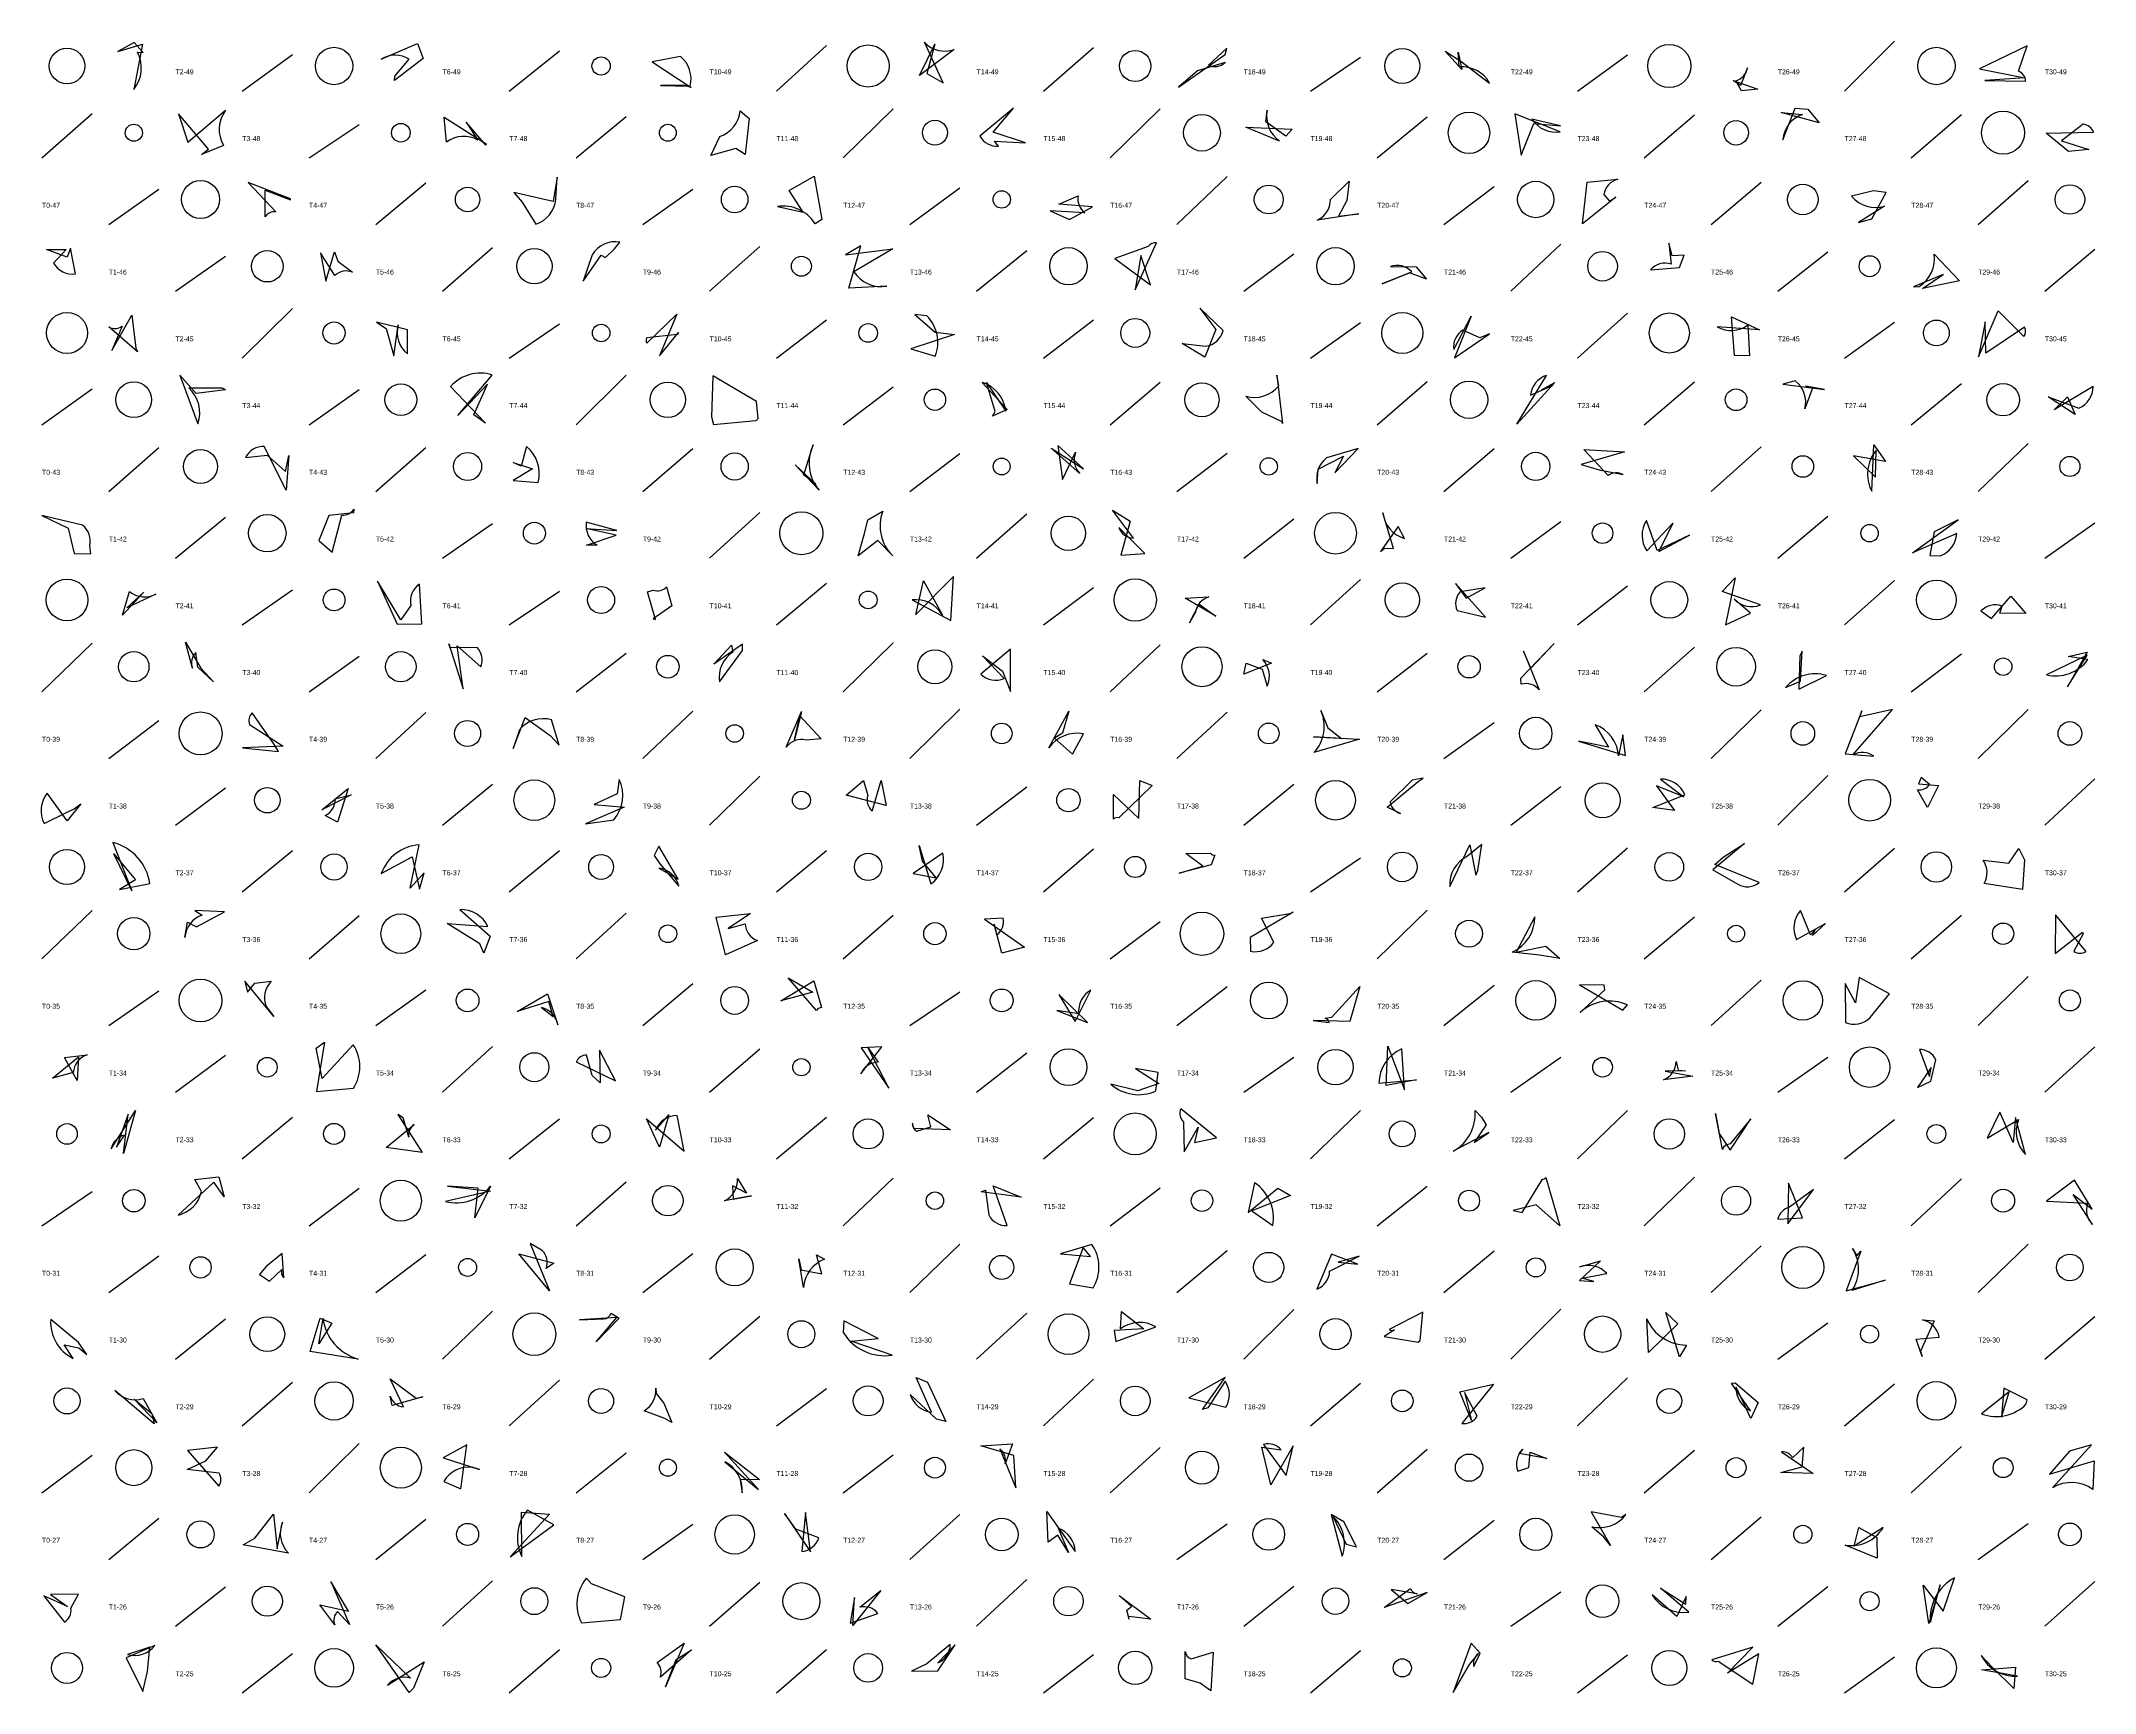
# Model space of a CAD drawing. Header units: millimetres. Extents: x -1 to 9990, y 0 to 15990.
# Drawn here: x -1 to 1230, y 1000 to 1990 of the extents above; entities that cross this region are included whole.
import ezdxf

# ---------------------------------------------------------------- set-up
doc = ezdxf.new("R2010")
doc.units = ezdxf.units.MM
doc.layers.add('TEXT', color=3, linetype='Continuous')
doc.layers.add('WALL', color=1, linetype='Continuous')

msp = doc.modelspace()

# ---------------------------------------------------------------- linework, layer by layer
for points in [[(45.4, 1983.7), (60.2, 1988.1), (55, 1961, 0.3), (57.2, 1983.2), (60.7, 1983), (55.3, 1989.1)], [(211.2, 1966.3), (211.4, 1968.9), (220, 1979, 0.3), (203.3, 1979.1), (224.9, 1988.4), (228.3, 1979.5)], [(530.2, 1970.5), (539.9, 1965), (528.8, 1989.2, 0.3), (546.6, 1984.9), (525.7, 1969.4), (534.9, 1988.1)], [(708.8, 1981.9), (709.8, 1985.6), (698.9, 1975.4, 0.3), (708.8, 1977.1), (692.4, 1972.1), (680.9, 1962.4)], [(840.7, 1983.9), (850, 1977.9), (867.3, 1964.7, 0.3), (849, 1974.4), (848.5, 1983.3), (850.7, 1972.9)], [(1188.1, 1967.9), (1164.1, 1966.3), (1188.5, 1966, 0.3), (1184.2, 1971.8), (1189.4, 1987), (1160.8, 1973.3)], [(384.4, 1963.6), (370.6, 1963.3), (388.3, 1963, 0.3), (382.5, 1980.6), (365.6, 1977.5), (388.9, 1962.1)], [(1028, 1961.2), (1018.3, 1960.1), (1014.9, 1966.2, 0.3), (1021.8, 1973.8), (1017.7, 1963.4), (1013.2, 1966.3)], [(81.8, 1946.3), (87.4, 1929.3), (110, 1948.6, 0.3), (108.8, 1927.3), (95.5, 1922), (99.7, 1925.1)], [(265.9, 1927.6), (254.1, 1941.4), (261.2, 1930.6, 0.3), (242.4, 1929.4), (241, 1944.4), (266.1, 1928.3)], [(415.8, 1925.5), (400.7, 1921.3), (406.1, 1932.8, 0.3), (418.3, 1948.2), (423.7, 1943.5), (421.4, 1922)], [(569.8, 1935.3), (582, 1949.7), (562, 1933, 0.3), (573, 1927), (570.7, 1929.9), (589.3, 1929)], [(745.3, 1933), (733.2, 1941.6), (734.1, 1948.6, 0.3), (741.5, 1930), (721.3, 1938.3), (749, 1937.2)], [(893.9, 1940.6), (909.9, 1939.2), (892.7, 1943.2, 0.3), (909.7, 1935.6), (882.4, 1946.4), (886.3, 1921.5)], [(1064.8, 1940.9), (1042, 1947.1), (1054.7, 1945.9, 0.3), (1043, 1930.7), (1050.4, 1949.8), (1057.9, 1949.2)], [(1214.1, 1923.7), (1200.7, 1934.8), (1229.1, 1935.3, 0.3), (1223, 1940.1), (1209.9, 1930.1), (1226.3, 1924.9)], [(282.7, 1899.2), (287.7, 1893.4), (295.8, 1880.2, 0.3), (307.8, 1895.2), (308.6, 1908.3), (306.2, 1893.7)], [(462.7, 1908.9), (467.2, 1883), (463.2, 1880.5, 0.3), (440.6, 1890.7), (456.1, 1887.3), (447.7, 1900.4)], [(148.9, 1895.3), (123.5, 1905.2), (140.1, 1887.5, 0.3), (133.7, 1884.7), (133.8, 1900.5), (148.9, 1894.8)], [(629.4, 1890.6), (609.2, 1892.2), (620.9, 1897.1, 0.3), (624.8, 1887), (604, 1888.1), (615.6, 1883)], [(776.7, 1885.1), (789, 1886.4), (764, 1882.6, 0.3), (772, 1894.9), (783.2, 1905.9), (781.7, 1894.4)], [(923, 1880.4), (925.7, 1905.4), (944.1, 1907.1, 0.3), (935.8, 1898), (939.2, 1894), (942.9, 1896.4)], [(1104.9, 1899.1), (1097.4, 1900.1), (1084.2, 1896.9, 0.3), (1104, 1891), (1088.3, 1881.3), (1096.4, 1883.5)], [(2.7, 1865), (14.4, 1865.1), (6.9, 1856.8, 0.3), (20, 1850.4), (17, 1865.8), (15.1, 1860.4)], [(175.3, 1863.7), (177.2, 1858.1), (186.1, 1851.4, 0.3), (175.4, 1849.4), (166.8, 1863), (170.1, 1846)], [(337.7, 1860.2), (343, 1865.4), (346.2, 1869.5, 0.3), (329.6, 1861.9), (324.3, 1846), (335.1, 1861.6)], [(481.5, 1861.9), (509.7, 1865.5), (486.4, 1851.7, 0.3), (506.2, 1843.1), (483.4, 1841.8), (490.7, 1867.3)], [(658.3, 1861.4), (655, 1840.9), (667.8, 1869, 0.3), (662.7, 1866.8), (642.8, 1859.7), (664.2, 1843.8)], [(976.8, 1861.2), (974.7, 1868.9), (976.1, 1856.3, 0.3), (963.7, 1852.9), (981.1, 1854.2), (983.8, 1861.7)], [(1139.1, 1850), (1121.3, 1842.6), (1124.7, 1842.9, 0.3), (1133.7, 1862.3), (1148.8, 1846.2), (1126.6, 1841.7)], [(819.4, 1851.1), (803, 1844.5), (820.7, 1851.7, 0.3), (807.9, 1854.8), (823.3, 1854.6), (829.6, 1847.3)], [(56.2, 1805.8), (57.3, 1803.6), (40.1, 1818.6, 0.3), (48, 1819), (41.8, 1804.4), (53.9, 1825.7)], [(206.3, 1817.6), (210.8, 1801.4), (213.4, 1819.8, 0.3), (218.9, 1802.5), (219, 1816.8), (200.4, 1821.5)], [(381.3, 1815.3), (380.6, 1814.1), (362.4, 1812, 0.3), (362.4, 1808.9), (380.3, 1826.3), (370, 1801.3)], [(546.8, 1814), (520.5, 1805.4), (535.2, 1801.2, 0.3), (530.2, 1825.2), (523, 1826), (535.1, 1815.5)], [(696.8, 1800.5), (683.2, 1808.6), (697.3, 1807, 0.3), (707.7, 1816.5), (693.8, 1829.8), (703.3, 1817)], [(867.3, 1814.5), (861.4, 1812), (851.3, 1816.7, 0.3), (845.8, 1805), (856.3, 1825), (846.2, 1800.1)], [(1012.3, 1824.6), (1029.1, 1816.9), (1003.6, 1818.7, 0.3), (1022.1, 1819.8), (1023, 1801.4), (1014, 1801.5)], [(1160.2, 1800.8), (1172.1, 1828.2), (1187.4, 1812.8, 0.3), (1187.9, 1818.5), (1164.6, 1803), (1164.3, 1821.7)], [(92.3, 1778.8), (82.6, 1789.7), (93.4, 1760.6, 0.3), (87.9, 1782.1), (108, 1782.2), (110, 1780.9)], [(267, 1784.4), (249.2, 1765.5), (269.8, 1789.8, 0.3), (244.8, 1782.9), (265.7, 1760.9), (258.8, 1765.9)], [(401.1, 1764.7), (402.3, 1760.2), (427.6, 1762.6, 0.3), (429, 1763.7), (428, 1773.9), (401.9, 1789.3)], [(571, 1768), (565.9, 1785.4), (577.4, 1768.2, 0.3), (563.3, 1785.4), (578.2, 1769.1), (569.4, 1765.1)], [(743.1, 1761.7), (730.8, 1767.5), (721.3, 1777.1, 0.3), (741, 1783.3), (739.9, 1789.7), (743.3, 1760.7)], [(906.4, 1785.3), (883.6, 1760.4), (901.5, 1789.6, 0.3), (891.9, 1777.7), (905, 1783.5), (898.5, 1781)], [(1056.5, 1783.2), (1060.9, 1782.5), (1056.2, 1769.6, 0.3), (1050.5, 1786.3), (1043.1, 1784.4), (1068, 1781.2)], [(1218.1, 1766.2), (1202, 1776.7), (1220.4, 1770, 0.3), (1229, 1782.9), (1205.5, 1768.9), (1213.6, 1776.8)], [(456.3, 1730), (457.3, 1732.5), (462.1, 1748, 0.3), (465.6, 1720.8), (451.3, 1736), (463.7, 1724.3)], [(608.7, 1747.5), (611.4, 1727.1), (619.3, 1743.5, 0.3), (621.8, 1730.8), (604.7, 1746), (624, 1733.6)], [(1085.3, 1741.3), (1098.5, 1728.5), (1098.9, 1744.8, 0.3), (1096.3, 1720.1), (1097.5, 1747.9), (1104.6, 1737.9)], [(147.8, 1741.6), (146.3, 1720.8), (133.2, 1746.9, 0.3), (122, 1740.4), (134.9, 1741.8), (145.9, 1731.9)], [(293.9, 1733.5), (282.3, 1726.6), (297.2, 1725.4, 0.3), (290.2, 1747), (287.1, 1735.1), (282.3, 1737.4)], [(774.5, 1731.2), (788.6, 1745.8), (769.7, 1740.1, 0.3), (764.1, 1724.8), (764.6, 1733.4), (779.8, 1741.1)], [(922.2, 1736.2), (933, 1732.9), (947.3, 1730.1, 0.3), (938.4, 1729.6), (923.7, 1745.2), (948.2, 1743.8)], [(19.2, 1682.9), (29.2, 1682.7), (28.6, 1687.5, 0.3), (24.3, 1699.8), (0, 1705.7), (15.6, 1698)], [(165.9, 1690.6), (173.9, 1683.7), (179.6, 1705.9, 0.3), (186.9, 1709.4), (186.6, 1707.3), (171.9, 1705.7)], [(325.9, 1697.9), (344.4, 1696.7), (326.1, 1701.6, 0.3), (332.6, 1687.8), (326.3, 1687.9), (344, 1693.9)], [(492.9, 1694.9), (494.7, 1703), (503.7, 1708.2, 0.3), (509.7, 1681.5), (500.8, 1690.6), (489, 1681.4)], [(646.3, 1681.9), (660.7, 1682.9), (645.1, 1698.4, 0.3), (653.9, 1692.1), (641.3, 1708.9), (651.9, 1702.2)], [(804.3, 1686), (809.8, 1685.8), (803.4, 1707.2, 0.3), (816.4, 1691.8), (812.5, 1699), (802, 1684.1)], [(987.1, 1693.9), (967.7, 1684.7), (961.3, 1702.7, 0.3), (961.5, 1684.4), (977.1, 1701.1), (968.8, 1684)], [(1133.6, 1695.8), (1131, 1681.6), (1137.5, 1681.5, 0.3), (1147.2, 1694.8), (1120.8, 1683.2), (1148, 1703)], [(212.8, 1640.5), (227.6, 1640.7), (226.1, 1664.5, 0.3), (221, 1651.6), (215, 1643.1), (201.1, 1666.3)], [(367.5, 1643.2), (362.7, 1659.8), (366.2, 1660.9, 0.3), (374.2, 1662.8), (377.3, 1651.5), (366.1, 1643.7)], [(523.6, 1646.3), (528.2, 1666.4), (539.5, 1645.9, 0.3), (521.3, 1655), (544.5, 1642.6), (546.2, 1669.1)], [(853.3, 1656.1), (864.6, 1662.3), (849.6, 1659.8, 0.3), (847.9, 1648.7), (864.9, 1644.6), (846.8, 1664.8)], [(1008.7, 1640), (1023.6, 1647.1), (1013.8, 1655.4, 0.3), (1029.6, 1652), (1006.6, 1660), (1014.5, 1668.2)], [(50.4, 1648.3), (48.3, 1645.9), (52.4, 1660, 0.3), (68.3, 1658.5), (50.9, 1650.3), (61.1, 1659.6)], [(703.2, 1645.3), (684.9, 1656.1), (699.2, 1656.8, 0.3), (691.1, 1647.7), (687.6, 1641.3), (693.4, 1652.5)], [(1188.7, 1646.9), (1173.1, 1647.1), (1174.4, 1651.3, 0.3), (1161.7, 1648.4), (1168.1, 1643.8), (1179.6, 1657.2)], [(102.7, 1606), (93.4, 1614.8), (92.2, 1623.5, 0.3), (90.1, 1614.1), (85.9, 1629.8), (95.2, 1614.1)], [(252.4, 1601.7), (248.8, 1627.5), (262.9, 1614.9, 0.3), (260.7, 1626.5), (244.6, 1626.3), (243.7, 1628.7)], [(402.6, 1616.6), (413.2, 1628), (414, 1623.8, 0.3), (405.9, 1605.9), (419.7, 1624.7), (419.8, 1628.6)], [(580.2, 1600.1), (580.2, 1625.5), (562.5, 1610.5, 0.3), (576.5, 1607.9), (563.5, 1621.5), (575.5, 1612.4)], [(892.1, 1614.2), (887.6, 1624.4), (897.1, 1601.1, 0.3), (886.3, 1604.5), (886.1, 1608.2), (906.1, 1628.9)], [(1053.2, 1621.6), (1052.6, 1601.6), (1069.1, 1609.7, 0.3), (1044.6, 1602.5), (1053.6, 1606.3), (1054.5, 1624.3)], [(721.4, 1617.1), (731.1, 1613.5), (734.1, 1603.4, 0.3), (731.5, 1619.3), (736.6, 1617.2), (720.1, 1610.5)], [(1213.5, 1603), (1225.4, 1622), (1201, 1610.1, 0.3), (1225.8, 1619.3), (1213.9, 1621.1), (1225.3, 1623.7)], [(454.1, 1585.6), (466.9, 1571.7), (457.8, 1571, 0.3), (445.9, 1566.8), (455, 1588.1), (450.9, 1571.2)], [(606.6, 1572.2), (617.4, 1562.6), (624.1, 1574.7, 0.3), (603.3, 1566.4), (615.2, 1588.3), (611.4, 1575.1)], [(761.9, 1573), (789.4, 1571.5), (762.1, 1563.5, 0.3), (766.2, 1588.8), (770.5, 1578.4), (778.5, 1571.9)], [(1090.4, 1588.5), (1080.3, 1562.7), (1097.5, 1561.3, 0.3), (1085, 1562.1), (1108.7, 1589.4), (1089.1, 1585)], [(141.8, 1564.2), (138.9, 1568.8), (126, 1587.3, 0.3), (124.4, 1580.3), (144.4, 1567.4), (120.1, 1566.3)], [(304.5, 1573.8), (309.8, 1568), (305.3, 1583.1, 0.3), (286, 1577.2), (282.4, 1566), (289.4, 1584.5)], [(948.8, 1561.7), (947.1, 1574.1), (944.6, 1561.5, 0.3), (930.6, 1580.2), (938.6, 1566.8), (920.5, 1570.4)], [(23.3, 1532.9), (15.1, 1522.7), (3.1, 1539.2, 0.3), (1.4, 1521), (14.6, 1527.6), (19.3, 1529.8)], [(183.5, 1542.1), (177.1, 1521.8), (169.6, 1525.8, 0.3), (175.7, 1535.8), (185.2, 1538.2), (167.6, 1529.2)], [(348.9, 1530.8), (325.7, 1520.9), (342.6, 1523.3, 0.3), (345.8, 1547.5), (344.6, 1538.8), (330.8, 1532.5)], [(481.8, 1538), (492.2, 1546.8), (494.8, 1537.9, 0.3), (497.4, 1528.4), (502.7, 1546.8), (505.8, 1531.9)], [(657.7, 1546.8), (665.1, 1543.9), (645.1, 1524.4, 0.3), (642, 1523.7), (641.9, 1538.4), (657.2, 1524.1)], [(827.5, 1548.3), (821, 1547.1), (807.7, 1534.1, 0.3), (814, 1527.1), (806, 1530.8), (824.5, 1546.2)], [(978.2, 1528.9), (965.2, 1530.7), (984.3, 1538.3, 0.3), (969.8, 1547.7), (983.7, 1537), (967.4, 1543.7)], [(1136.2, 1543.9), (1129.6, 1530.7), (1123.7, 1541.3, 0.3), (1130.9, 1544.4), (1125.8, 1548.7), (1124.3, 1544.8)], [(56, 1487.2), (46.5, 1481.5), (64.7, 1485, 0.3), (42.5, 1509.6), (53.9, 1480.7), (43.1, 1502.9)], [(228.9, 1491.4), (220.5, 1482.2), (225.9, 1508.3, 0.3), (203.3, 1491), (221.7, 1501), (226.2, 1481.7)], [(366.8, 1501.8), (370.1, 1496.8), (381.6, 1483.5, 0.3), (369.6, 1494.3), (381.1, 1487.6), (369.5, 1507.4)], [(527.6, 1498.5), (525.5, 1507.9), (532.6, 1484.8, 0.3), (539.7, 1503.3), (521.9, 1491.1), (535.7, 1488.4)], [(695.5, 1495.5), (685.3, 1503), (700.1, 1503.3, 0.3), (702.8, 1502.1), (700.6, 1496.3), (681.3, 1491.2)], [(860.3, 1492.9), (862.7, 1508.5), (854, 1501.4, 0.3), (843.4, 1483.2), (855.4, 1508.3), (859.1, 1490.1)], [(1020, 1509), (1001.1, 1493.2), (1016, 1484.6, 0.3), (1028.8, 1485.6), (1002.3, 1496.5), (1007.3, 1500.9)], [(1187.9, 1499.2), (1186.6, 1481.4), (1163.6, 1485.1, 0.3), (1163, 1499), (1178.5, 1497.2), (1184.4, 1506.1)], [(109.3, 1468.2), (91.6, 1468.8), (96, 1466.1, 0.3), (85.6, 1452.7), (87.1, 1462), (92.5, 1459.1)], [(262.3, 1449), (242.7, 1461.2), (267.2, 1459.3, 0.3), (250.4, 1469.4), (268.5, 1453.6), (264.8, 1443.3)], [(424.5, 1467.2), (411.2, 1458.1), (421.3, 1460.9, 0.3), (428.7, 1450.9), (409.6, 1442.4), (403.9, 1464.9)], [(749.7, 1468), (723.9, 1452.7), (724.1, 1444.5, 0.3), (738.1, 1449.9), (730.7, 1464.3), (747.7, 1467.2)], [(909.5, 1440.2), (897.3, 1442.2), (880.9, 1444, 0.3), (894.4, 1465.1), (883.2, 1444), (901.1, 1447.6)], [(1062.6, 1457.5), (1059.6, 1454.3), (1053.6, 1468.9, 0.3), (1051.2, 1451.5), (1068.5, 1461.2), (1060.8, 1454)], [(1222.6, 1456), (1223, 1454.9), (1217.3, 1444.5, 0.3), (1224.8, 1444.3), (1206.4, 1466.3), (1206.1, 1443.2)], [(575.1, 1443.3), (570.4, 1460.8), (572.1, 1454.4, 0.3), (575.9, 1464.3), (564.6, 1463.7), (588.6, 1447)], [(442.6, 1414.7), (462.5, 1426.7), (467.1, 1410.7, 0.3), (464.1, 1408.9), (447.1, 1428.6), (461.9, 1420)], [(1086.6, 1413.6), (1080.3, 1425.2), (1080.5, 1401.7, 0.3), (1095.3, 1404.8), (1106.9, 1418.9), (1088.8, 1428.8)], [(123.2, 1419.9), (127.6, 1425.4), (137.4, 1426.6, 0.3), (134.3, 1411.3), (139, 1405.3), (121.6, 1426.6)], [(284.7, 1408.3), (302.9, 1419), (309.1, 1400.4, 0.3), (299.2, 1410.8), (306.3, 1405.3), (303.7, 1414.4)], [(609.2, 1418.5), (619, 1402.3), (628.4, 1421.2, 0.3), (621.2, 1407), (608.1, 1409), (626.4, 1401.8)], [(783.6, 1402.3), (761.7, 1403), (771.2, 1401.7, 0.3), (768.8, 1404.3), (772.8, 1404.9), (789.5, 1423.4)], [(921.2, 1424.3), (947.1, 1409.1), (949.9, 1412.3, 0.3), (921.6, 1407.8), (936.4, 1421.4), (936, 1424.2)], [(21, 1367), (13.4, 1380.8), (27.1, 1382.4, 0.3), (18.7, 1371.8), (6.3, 1368.4), (21.8, 1381.3)], [(169.3, 1389.9), (164.4, 1360.4), (186.6, 1362.4, 0.3), (186.5, 1388.4), (167.8, 1368.2), (164.2, 1386.3)], [(334.5, 1365.6), (329.7, 1370), (326.2, 1382.2, 0.3), (320.1, 1378.2), (343.6, 1366.9), (334.1, 1385.1)], [(507.4, 1362.4), (494.7, 1386.7), (501, 1378, 0.3), (490.6, 1371.1), (503.1, 1387.1), (490.9, 1386.6)], [(806.3, 1387.5), (816.3, 1361.5), (814.7, 1385.9, 0.3), (801, 1365.4), (823.5, 1367.5), (805.4, 1364)], [(972.5, 1372.6), (989.1, 1369.6), (971.5, 1367.5, 0.3), (979.1, 1378.4), (980.3, 1373.3), (984.7, 1372.8)], [(1123.7, 1362.8), (1131.6, 1366.6), (1134.7, 1379.4, 0.3), (1124.8, 1385.6), (1130.8, 1369.4), (1131.9, 1374.8)], [(669.1, 1365.2), (656.6, 1360.8), (640.4, 1364.9, 0.3), (667.4, 1360.8), (668.7, 1371.9), (655.1, 1374.3)], [(51.6, 1346.9), (44.6, 1327), (49.4, 1334.2, 0.3), (41.4, 1326.1), (56.1, 1349), (48.9, 1323.2)], [(227.7, 1323.8), (206.3, 1326.8), (223, 1340.7, 0.3), (219.7, 1333), (216.4, 1344.7), (213.2, 1346.7)], [(362.2, 1344.1), (384.7, 1324.7), (380.6, 1346.1, 0.3), (367.6, 1337.3), (375.6, 1346.4), (369.9, 1327.1)], [(544.4, 1337.4), (522.3, 1338.2), (521.5, 1341.4, 0.3), (524.1, 1336.7), (532.6, 1339.3), (530.8, 1346.4)], [(690.5, 1329.9), (703.7, 1332.7), (682.3, 1350, 0.3), (684, 1342), (684.3, 1324.2), (692.7, 1339)], [(858.1, 1329.9), (866.9, 1335.9), (845.5, 1324.7, 0.3), (858.6, 1349), (862.4, 1345), (865.2, 1340.5)], [(1011.5, 1325.3), (1023.9, 1344.1), (1011.5, 1329, 0.3), (1006.8, 1325.7), (1002.7, 1347.2), (1004.8, 1335.2)], [(1173.1, 1348.1), (1165.5, 1332.5), (1184.2, 1343.7, 0.3), (1188.5, 1322.7), (1182.4, 1344.9), (1181, 1329.9)], [(109.2, 1297.4), (102.9, 1306.1), (81.5, 1286.4, 0.3), (95.5, 1300.6), (91.6, 1307.6), (106, 1309.3)], [(414.1, 1295.9), (425, 1298), (408.9, 1294.9, 0.3), (416.7, 1308.2), (422.1, 1299.5), (413.8, 1303.8)], [(748.1, 1298.1), (724.8, 1289), (737.4, 1280.1, 0.3), (726.5, 1305.7), (722.6, 1287.9), (740.4, 1302.5)], [(881.5, 1289.2), (886.9, 1287.9), (899, 1307.9, 0.3), (901, 1308.9), (909.5, 1280), (895.3, 1292.5)], [(1046, 1281.2), (1061.4, 1301.6), (1047.1, 1291.1, 0.3), (1040.1, 1284), (1054.7, 1284.8), (1046.4, 1305.4)], [(1217.8, 1307.3), (1200.9, 1294.7), (1225.6, 1293.5, 0.3), (1228.6, 1280.8), (1216.9, 1298.7), (1228.3, 1289.9)], [(243, 1303.6), (268.7, 1300.7), (241.7, 1294.5, 0.3), (268.7, 1303.7), (259.3, 1284.8), (261.4, 1302.5)], [(562.7, 1300.4), (565.3, 1301.3), (567.2, 1286.5, 0.3), (578.3, 1280.1), (569.9, 1303.8), (586.7, 1297.2)], [(285.7, 1263.2), (306.6, 1257.6), (302, 1254.3, 0.3), (299.7, 1265.2), (292.5, 1269.4), (304, 1240.9)], [(623.9, 1267), (615.7, 1245.1), (629.8, 1242.8, 0.3), (629, 1268.7), (610.3, 1263.1), (628.2, 1261.6)], [(130.3, 1250.8), (136.4, 1246.7), (143.8, 1253.8, 0.3), (144.9, 1248.7), (143.9, 1263.3), (134.2, 1255.3)], [(467.2, 1251.2), (464, 1262.5), (468.9, 1259.9, 0.3), (456.3, 1243), (453.4, 1260.1), (454.8, 1253.6)], [(788.3, 1257), (772.7, 1262.9), (763.9, 1242, 0.3), (771.5, 1252.7), (789.2, 1261.7), (776.5, 1258.2)], [(929.8, 1246.5), (922.8, 1248.5), (937.6, 1251.3, 0.3), (921.3, 1255.4), (933.7, 1258.9), (921.1, 1247.1)], [(1080.9, 1240.9), (1104.3, 1247.3), (1084.4, 1241.1, 0.3), (1084.7, 1266.4), (1087.4, 1261.9), (1089.7, 1264.7)], [(26.9, 1202.9), (21.9, 1210.1), (5.2, 1223.7, 0.3), (18.6, 1200.5), (13.2, 1208.7), (22.1, 1206.8)], [(173.6, 1221.5), (165.9, 1209.3), (168.4, 1224.4, 0.3), (189.4, 1200.1), (160.6, 1204.6), (166.7, 1224.6)], [(344.5, 1225), (322, 1223.5), (336.5, 1224.1, 0.3), (341, 1227.5), (345.8, 1224.6), (332.1, 1210.4)], [(499.7, 1213.1), (480.4, 1223), (480.1, 1216, 0.3), (509.4, 1202.4), (484.8, 1210.8), (501, 1212.5)], [(642.3, 1217.3), (643.4, 1210.6), (667.4, 1219.4, 0.3), (646.1, 1218.2), (646.7, 1228.6), (660.2, 1218.1)], [(825.7, 1211.3), (827.3, 1228.1), (807.1, 1217.8, 0.3), (810.4, 1217.5), (804.2, 1213.7), (824.5, 1210.3)], [(980.2, 1221.2), (962.5, 1204), (961.6, 1224.1, 0.3), (985.2, 1208.5), (981.2, 1201.4), (973, 1228)], [(1126.4, 1201.7), (1122.8, 1212), (1136.7, 1213.3, 0.3), (1126.7, 1223.5), (1133.6, 1223), (1125.4, 1204.8)], [(228.2, 1177.4), (209.9, 1172.3), (208.7, 1177.9, 0.3), (216.5, 1171.4), (208.6, 1188.3), (224.1, 1176.7)], [(377.4, 1162), (373.2, 1164.4), (360.7, 1169.1, 0.3), (367.7, 1182.6), (368, 1179.4), (372.6, 1173.6)], [(541.6, 1162.7), (535.9, 1164), (520.2, 1178.9, 0.3), (532.9, 1168.3), (523.7, 1189.1), (530.6, 1186.3)], [(708.9, 1189), (687.2, 1176.9), (709.3, 1171.3, 0.3), (708.9, 1186.8), (698.6, 1170.8), (695.4, 1169.8)], [(849.4, 1180.5), (869.7, 1185), (850.7, 1161.5, 0.3), (859.8, 1165.8), (852.3, 1180.1), (856.5, 1163.2)], [(1028.3, 1174), (1023.9, 1164.4), (1015, 1183.2, 0.3), (1023.7, 1169), (1012.2, 1185.7), (1014.4, 1185.9)], [(1174.1, 1165.2), (1178.6, 1180.4), (1162.1, 1167.3, 0.3), (1188.9, 1173.2), (1189.4, 1175.6), (1175.5, 1182.7)], [(65.9, 1167.5), (67.3, 1161.3), (43.6, 1181.3, 0.3), (60.6, 1176.4), (68.8, 1161.8), (55.2, 1176.1)], [(105.2, 1147.3), (87.1, 1145.2), (106, 1124, 0.3), (106.1, 1131.8), (86.9, 1133.8), (98.1, 1139.1)], [(240.4, 1140.8), (262.2, 1133.9), (257.8, 1135.2, 0.3), (240.8, 1126.8), (251, 1122.3), (254.5, 1148.7)], [(562.5, 1148), (581.4, 1149.3), (577.1, 1137.2, 0.3), (573.8, 1146.2), (583.4, 1123), (582.2, 1142.2)], [(736.3, 1124.8), (730.8, 1147.3), (742.5, 1145.6, 0.3), (731.9, 1148.9), (745.4, 1130.3), (749.7, 1148.1)], [(901.6, 1140.4), (885, 1143.5), (887.3, 1146.1, 0.3), (884.2, 1133), (890.8, 1135.1), (891.6, 1144.3)], [(1054.6, 1135.4), (1055.6, 1147.3), (1048.9, 1140.8, 0.3), (1042.2, 1144.4), (1061.1, 1131.6), (1041.8, 1132.2)], [(1202.7, 1131.2), (1229.6, 1139), (1228.8, 1121.9, 0.3), (1204.6, 1123), (1228, 1148.7), (1214.8, 1144.9)], [(429.9, 1128), (418.4, 1127.8), (419.5, 1120, 0.3), (409.1, 1138.5), (429.2, 1121.9), (408.9, 1144.3)], [(280.5, 1081.5), (306.6, 1100.7), (290.9, 1109.6, 0.3), (287.5, 1081.8), (287.3, 1108.4), (304, 1107.1)], [(460.4, 1084.5), (457.4, 1108.2), (455.2, 1084.7, 0.3), (465.4, 1093), (451.7, 1098.2), (444.9, 1107.5)], [(602.8, 1090.3), (602, 1108.8), (619, 1084.8, 0.3), (608.9, 1098.7), (615.1, 1084.2), (608.7, 1094.5)], [(939.8, 1088.4), (935.8, 1093.4), (928.5, 1099.6, 0.3), (949, 1107), (946.4, 1105.2), (928.1, 1108.6)], [(138.7, 1107.2), (141, 1086.3), (144.1, 1102.4, 0.3), (147.6, 1083.8), (120.5, 1088.8), (127.5, 1092.7)], [(779.9, 1102.6), (772.4, 1106.9), (779, 1081.9, 0.3), (773.3, 1106), (781.4, 1089.2), (787.6, 1087.6)], [(1099.4, 1093.2), (1099.5, 1080.7), (1080.4, 1088.5, 0.3), (1103.2, 1099.2), (1085.8, 1087.9), (1088.5, 1099.2)], [(15.2, 1051.8), (1.1, 1058.1), (13.4, 1042.4, 0.3), (17.3, 1050.7), (21.8, 1059.2), (5, 1058.9)], [(173.1, 1066.7), (184.3, 1041.1), (177.1, 1048.9, 0.3), (175.4, 1040.8), (166.5, 1052.7), (183.7, 1049.1)], [(349.2, 1057.6), (329.2, 1065.3), (326.2, 1068.8, 0.3), (323.2, 1042), (346.7, 1044.1), (347, 1046)], [(486.8, 1057.1), (484.3, 1041.8), (500.8, 1047.7, 0.3), (490.1, 1051.3), (502.6, 1061.3), (485.8, 1040.4)], [(645.3, 1058.4), (664.4, 1044.3), (651.1, 1045.8, 0.3), (651.4, 1044.2), (650, 1049.7), (652.7, 1051.7)], [(829.9, 1060.2), (804.1, 1051.1), (820, 1062.5, 0.3), (823.9, 1059.4), (808.4, 1061.9), (818.3, 1053.6)], [(985, 1057.8), (979.5, 1045.8), (964.7, 1058.8, 0.3), (986.7, 1048.4), (969.7, 1062.7), (984.9, 1053.1)], [(1127, 1064.6), (1139, 1049), (1145.9, 1069, 0.3), (1131.4, 1042.4), (1137.3, 1064.7), (1130.4, 1041.6)], [(63.3, 1012.9), (64.6, 1027.5), (51.2, 1023, 0.3), (67.6, 1028.4), (50.5, 1021), (60.4, 1000.8)], [(219.9, 1000.3), (200.1, 1028.9), (220.8, 1008.9, 0.3), (207.1, 1004.6), (228.9, 1018.7), (222.6, 1002.9)], [(379.9, 1020.1), (389.2, 1025.9), (370.5, 1009.5, 0.3), (368.6, 1018.2), (384.8, 1029.8), (373.6, 1003.7)], [(536.8, 1013.2), (547.1, 1028.9), (536.7, 1018.1, 0.3), (544.2, 1029.1), (530.2, 1017.4), (520.9, 1013.1)], [(693.9, 1005.9), (684.9, 1008.4), (685, 1024.9, 0.3), (688.6, 1020.4), (701.8, 1024.4), (700.3, 1001.3)], [(845.5, 1000.3), (855.3, 1017.1), (860.6, 1023.6, 0.3), (857.8, 1015.8), (861.6, 1023.8), (856.2, 1029.9)], [(1009.9, 1011.8), (1025.1, 1027.4), (1000.5, 1019.9, 0.3), (1004.3, 1019), (1025, 1005.3), (1028.7, 1023.4)], [(1181.4, 1002.7), (1168.5, 1015.4), (1161.9, 1022.5, 0.3), (1183.6, 1010), (1162.1, 1013.8), (1182.4, 1015.4)]]:
    msp.add_lwpolyline(points, format="xyb", close=True)
for centre, radius in [((15, 1975), 10.7), ((175, 1975), 11.2), ((495, 1975), 12.6), ((655, 1975), 9.35), ((815, 1975), 10.5), ((975, 1975), 12.9), ((1135, 1975), 11.2), ((335, 1975), 5.47), ((695, 1935), 11), ((855, 1935), 12.4), ((1175, 1935), 12.9), ((55, 1935), 5.13), ((215, 1935), 5.58), ((375, 1935), 5.06), ((535, 1935), 7.47), ((1015, 1935), 7.35), ((95, 1895), 11.4), ((255, 1895), 7.33), ((415, 1895), 7.97), ((575, 1895), 5.2), ((735, 1895), 8.65), ((895, 1895), 10.9), ((1055, 1895), 9.18), ((1215, 1895), 8.86), ((135, 1855), 9.45), ((295, 1855), 10.6), ((455, 1855), 5.99), ((615, 1855), 11.2), ((775, 1855), 11.2), ((935, 1855), 8.89), ((1095, 1855), 6.26), ((15, 1815), 12.3), ((175, 1815), 6.65), ((655, 1815), 8.66), ((815, 1815), 12.3), ((975, 1815), 12), ((1135, 1815), 7.74), ((335, 1815), 5.26), ((495, 1815), 5.58), ((55, 1775), 10.7), ((215, 1775), 9.49), ((375, 1775), 10.6), ((695, 1775), 10.2), ((855, 1775), 11.2), ((1175, 1775), 9.72), ((535, 1775), 6.39), ((1015, 1775), 6.51), ((95, 1735), 10.2), ((255, 1735), 8.41), ((415, 1735), 8.17), ((575, 1735), 5.04), ((735, 1735), 5.2), ((895, 1735), 8.48), ((1055, 1735), 6.46), ((1215, 1735), 6.03), ((135, 1695), 11.2), ((295, 1695), 6.58), ((455, 1695), 12.9), ((615, 1695), 10.3), ((775, 1695), 12.5), ((935, 1695), 6.18), ((1095, 1695), 5.23), ((15, 1655), 12.5), ((175, 1655), 6.53), ((335, 1655), 8.08), ((655, 1655), 12.7), ((815, 1655), 10.3), ((975, 1655), 11), ((1135, 1655), 11.9), ((495, 1655), 5.32), ((535, 1615), 10.2), ((695, 1615), 12), ((1015, 1615), 11.6), ((55, 1615), 9.11), ((215, 1615), 9.1), ((375, 1615), 6.79), ((855, 1615), 6.72), ((1175, 1615), 5.23), ((95, 1575), 12.9), ((255, 1575), 7.81), ((415, 1575), 5.24), ((575, 1575), 6.19), ((735, 1575), 6.22), ((895, 1575), 9.69), ((1055, 1575), 7.07), ((1215, 1575), 7.07), ((135, 1535), 7.66), ((295, 1535), 12.2), ((455, 1535), 5.41), ((615, 1535), 7.01), ((775, 1535), 11.9), ((935, 1535), 10.5), ((1095, 1535), 12.5), ((15, 1495), 10.5), ((175, 1495), 7.87), ((335, 1495), 7.46), ((495, 1495), 8.16), ((655, 1495), 6.35), ((815, 1495), 8.89), ((975, 1495), 8.58), ((1135, 1495), 9.14), ((55, 1455), 9.7), ((215, 1455), 11.9), ((695, 1455), 13), ((375, 1455), 5.3), ((535, 1455), 6.69), ((855, 1455), 8.03), ((1015, 1455), 5.06), ((1175, 1455), 6.39), ((95, 1415), 12.8), ((255, 1415), 6.81), ((415, 1415), 8.34), ((575, 1415), 6.84), ((735, 1415), 11), ((895, 1415), 11.9), ((1055, 1415), 11.8), ((1215, 1415), 6.31), ((135, 1375), 5.9), ((295, 1375), 8.69), ((455, 1375), 5.18), ((615, 1375), 11), ((775, 1375), 10.6), ((935, 1375), 5.9), ((1095, 1375), 12.1), ((495, 1335), 9.01), ((655, 1335), 12.6), ((815, 1335), 7.76), ((975, 1335), 9.13), ((15, 1335), 6.16), ((175, 1335), 6.29), ((335, 1335), 5.36), ((1135, 1335), 5.64), ((215, 1295), 12.3), ((55, 1295), 6.73), ((375, 1295), 9.12), ((535, 1295), 5.22), ((695, 1295), 6.48), ((855, 1295), 6.28), ((1015, 1295), 8.74), ((1175, 1295), 6.87), ((1055, 1255), 12.6), ((95, 1255), 6.38), ((255, 1255), 5.36), ((415, 1255), 11.1), ((575, 1255), 7.22), ((735, 1255), 9.04), ((895, 1255), 5.73), ((1215, 1255), 7.99), ((135, 1215), 10.4), ((295, 1215), 12.8), ((455, 1215), 8.09), ((615, 1215), 12.2), ((775, 1215), 9.3), ((935, 1215), 10.9), ((1095, 1215), 5.4), ((15, 1175), 7.82), ((175, 1175), 11.5), ((335, 1175), 7.48), ((495, 1175), 8.99), ((655, 1175), 8.87), ((815, 1175), 6.48), ((975, 1175), 7.45), ((1135, 1175), 11.6), ((55, 1135), 10.8), ((215, 1135), 12.3), ((695, 1135), 9.9), ((375, 1135), 5.11), ((535, 1135), 6.26), ((855, 1135), 8.18), ((1015, 1135), 6), ((1175, 1135), 5.97), ((95, 1095), 8.14), ((255, 1095), 6.62), ((415, 1095), 11.8), ((575, 1095), 9.77), ((735, 1095), 9.5), ((895, 1095), 9.65), ((1055, 1095), 5.45), ((1215, 1095), 6.82), ((135, 1055), 9.01), ((295, 1055), 8.07), ((455, 1055), 11.1), ((615, 1055), 8.85), ((775, 1055), 7.95), ((935, 1055), 9.79), ((1095, 1055), 5.71), ((15, 1015), 9.29), ((175, 1015), 11.6), ((495, 1015), 8.6), ((655, 1015), 10), ((975, 1015), 10.5), ((1135, 1015), 12), ((335, 1015), 5.73), ((815, 1015), 5.45)]:
    msp.add_circle(centre, radius)
at = {"layer": 'WALL'}
for p, q in [((120, 1960), (150, 1981.8)), ((280, 1960), (310, 1984)), ((440, 1960), (470, 1987.2)), ((600, 1960), (630, 1986)), ((920, 1960), (950, 1981.7)), ((1080, 1960), (1110, 1989.9)), ((760, 1960), (790, 1980.2)), ((0, 1920), (30, 1946.5)), ((320, 1920), (350, 1944.8)), ((480, 1920), (510, 1949.3)), ((640, 1920), (670, 1949.4)), ((800, 1920), (830, 1944.6)), ((960, 1920), (990, 1945.8)), ((1120, 1920), (1150, 1945.9)), ((160, 1920), (190, 1940)), ((680, 1880), (710, 1908.8)), ((40, 1880), (70, 1901.1)), ((200, 1880), (230, 1905)), ((360, 1880), (390, 1901.2)), ((520, 1880), (550, 1902)), ((840, 1880), (870, 1902.7)), ((1000, 1880), (1030, 1905.4)), ((1160, 1880), (1190, 1906.3)), ((80, 1840), (110, 1861.1)), ((240, 1840), (270, 1866.3)), ((400, 1840), (430, 1866.9)), ((560, 1840), (590, 1864.5)), ((720, 1840), (750, 1862.4)), ((880, 1840), (910, 1868.3)), ((1040, 1840), (1070, 1863.7)), ((1200, 1840), (1230, 1865.2)), ((120, 1800), (150, 1829.7)), ((440, 1800), (470, 1822.9)), ((600, 1800), (630, 1822.8)), ((760, 1800), (790, 1821.3)), ((920, 1800), (950, 1826.9)), ((1080, 1800), (1110, 1821.5)), ((280, 1800), (310, 1820.4)), ((320, 1760), (350, 1789.8)), ((640, 1760), (670, 1785.5)), ((800, 1760), (830, 1785.9)), ((960, 1760), (990, 1785.8)), ((1120, 1760), (1150, 1784.7)), ((0, 1760), (30, 1781.6)), ((160, 1760), (190, 1781.1)), ((480, 1760), (510, 1782.8)), ((1160, 1720), (1190, 1748.7)), ((40, 1720), (70, 1746.3)), ((200, 1720), (230, 1746.4)), ((360, 1720), (390, 1745.8)), ((520, 1720), (550, 1742.7)), ((680, 1720), (710, 1743)), ((840, 1720), (870, 1745.7)), ((1000, 1720), (1030, 1746.7)), ((80, 1680), (110, 1704.6)), ((240, 1680), (270, 1700.8)), ((400, 1680), (430, 1707.5)), ((560, 1680), (590, 1706.7)), ((720, 1680), (750, 1703.6)), ((880, 1680), (910, 1702.1)), ((1040, 1680), (1070, 1705.3)), ((1200, 1680), (1230, 1701.2)), ((440, 1640), (470, 1665)), ((600, 1640), (630, 1662.4)), ((760, 1640), (790, 1667.2)), ((920, 1640), (950, 1663.4)), ((1080, 1640), (1110, 1666.7)), ((120, 1640), (150, 1661.1)), ((280, 1640), (310, 1660.2)), ((0, 1600), (30, 1629.1)), ((480, 1600), (510, 1629.3)), ((640, 1600), (670, 1628.2)), ((960, 1600), (990, 1626.7)), ((160, 1600), (190, 1621.4)), ((320, 1600), (350, 1623.1)), ((800, 1600), (830, 1623.2)), ((1120, 1600), (1150, 1622.7)), ((200, 1560), (230, 1587.6)), ((360, 1560), (390, 1588.4)), ((520, 1560), (550, 1589.5)), ((680, 1560), (710, 1587.8)), ((1000, 1560), (1030, 1589.2)), ((1160, 1560), (1190, 1589.4)), ((40, 1560), (70, 1582.7)), ((840, 1560), (870, 1581.5)), ((80, 1520), (110, 1542.5)), ((240, 1520), (270, 1544.7)), ((400, 1520), (430, 1549.4)), ((560, 1520), (590, 1543)), ((720, 1520), (750, 1544.7)), ((880, 1520), (910, 1543.2)), ((1040, 1520), (1070, 1549.8)), ((1200, 1520), (1230, 1547.9)), ((120, 1480), (150, 1504.9)), ((280, 1480), (310, 1504.9)), ((440, 1480), (470, 1504.8)), ((600, 1480), (630, 1505.8)), ((920, 1480), (950, 1506.5)), ((1080, 1480), (1110, 1506.3)), ((760, 1480), (790, 1500.4)), ((0, 1440), (30, 1468.8)), ((160, 1440), (190, 1466)), ((320, 1440), (350, 1467.3)), ((480, 1440), (510, 1466.1)), ((800, 1440), (830, 1469)), ((960, 1440), (990, 1465.1)), ((1120, 1440), (1150, 1466.1)), ((640, 1440), (670, 1462.4)), ((1160, 1400), (1190, 1429.4)), ((40, 1400), (70, 1420.8)), ((200, 1400), (230, 1421.3)), ((360, 1400), (390, 1425.1)), ((520, 1400), (550, 1420.2)), ((680, 1400), (710, 1423.4)), ((840, 1400), (870, 1424.2)), ((1000, 1400), (1030, 1427.1)), ((80, 1360), (110, 1382.2)), ((240, 1360), (270, 1387.3)), ((400, 1360), (430, 1385.9)), ((560, 1360), (590, 1383.6)), ((720, 1360), (750, 1381.1)), ((880, 1360), (910, 1381.1)), ((1040, 1360), (1070, 1381.1)), ((1200, 1360), (1230, 1387.2)), ((120, 1320), (150, 1345.1)), ((280, 1320), (310, 1344)), ((440, 1320), (470, 1345.1)), ((600, 1320), (630, 1344.9)), ((760, 1320), (790, 1349.1)), ((920, 1320), (950, 1349.1)), ((1080, 1320), (1110, 1343.7)), ((320, 1280), (350, 1306.3)), ((480, 1280), (510, 1308.5)), ((960, 1280), (990, 1309)), ((1120, 1280), (1150, 1308.1)), ((0, 1280), (30, 1300.6)), ((160, 1280), (190, 1302.5)), ((640, 1280), (670, 1302.6)), ((800, 1280), (830, 1303.6)), ((520, 1240), (550, 1268.9)), ((1000, 1240), (1030, 1268)), ((1160, 1240), (1190, 1268.9)), ((40, 1240), (70, 1262)), ((200, 1240), (230, 1262.7)), ((360, 1240), (390, 1263.3)), ((680, 1240), (710, 1265.2)), ((840, 1240), (870, 1265)), ((80, 1200), (110, 1224.1)), ((240, 1200), (270, 1228.8)), ((400, 1200), (430, 1225.8)), ((560, 1200), (590, 1227.5)), ((720, 1200), (750, 1229.8)), ((880, 1200), (910, 1229.9)), ((1040, 1200), (1070, 1221.8)), ((1200, 1200), (1230, 1225.5)), ((120, 1160), (150, 1186.3)), ((280, 1160), (310, 1187.4)), ((440, 1160), (470, 1182.4)), ((600, 1160), (630, 1188)), ((760, 1160), (790, 1185.6)), ((920, 1160), (950, 1188.8)), ((1080, 1160), (1110, 1185.3)), ((160, 1120), (190, 1149.4)), ((640, 1120), (670, 1147)), ((800, 1120), (830, 1146.1)), ((960, 1120), (990, 1145.5)), ((1120, 1120), (1150, 1147.6)), ((0, 1120), (30, 1142.4)), ((320, 1120), (350, 1143.8)), ((480, 1120), (510, 1142.6)), ((40, 1080), (70, 1104.7)), ((200, 1080), (230, 1104.1)), ((360, 1080), (390, 1101.1)), ((520, 1080), (550, 1107)), ((680, 1080), (710, 1101.4)), ((840, 1080), (870, 1103.6)), ((1000, 1080), (1030, 1105.6)), ((1160, 1080), (1190, 1101.5)), ((80, 1040), (110, 1063.5)), ((240, 1040), (270, 1067.1)), ((400, 1040), (430, 1066.3)), ((560, 1040), (590, 1068)), ((720, 1040), (750, 1063.9)), ((880, 1040), (910, 1060.5)), ((1040, 1040), (1070, 1063.8)), ((1200, 1040), (1230, 1066.8)), ((120, 1000), (150, 1023.6)), ((280, 1000), (310, 1026)), ((440, 1000), (470, 1026.1)), ((600, 1000), (630, 1023)), ((760, 1000), (790, 1025.4)), ((920, 1000), (950, 1022.8)), ((1080, 1000), (1110, 1021.7))]:
    msp.add_line(p, q, dxfattribs=at)

# ---------------------------------------------------------------- texts
at = {"layer": 'TEXT'}
for s, p in [('T2-49', (80, 1970)), ('T6-49', (240, 1970)), ('T10-49', (400, 1970)), ('T14-49', (560, 1970)), ('T18-49', (720, 1970)), ('T22-49', (880, 1970)), ('T26-49', (1040, 1970)), ('T30-49', (1200, 1970)), ('T3-48', (120, 1930)), ('T7-48', (280, 1930)), ('T11-48', (440, 1930)), ('T15-48', (600, 1930)), ('T19-48', (760, 1930)), ('T23-48', (920, 1930)), ('T27-48', (1080, 1930)), ('T0-47', (0, 1890)), ('T4-47', (160, 1890)), ('T8-47', (320, 1890)), ('T12-47', (480, 1890)), ('T16-47', (640, 1890)), ('T20-47', (800, 1890)), ('T24-47', (960, 1890)), ('T28-47', (1120, 1890)), ('T1-46', (40, 1850)), ('T5-46', (200, 1850)), ('T9-46', (360, 1850)), ('T13-46', (520, 1850)), ('T17-46', (680, 1850)), ('T21-46', (840, 1850)), ('T25-46', (1000, 1850)), ('T29-46', (1160, 1850)), ('T2-45', (80, 1810)), ('T6-45', (240, 1810)), ('T10-45', (400, 1810)), ('T14-45', (560, 1810)), ('T18-45', (720, 1810)), ('T22-45', (880, 1810)), ('T26-45', (1040, 1810)), ('T30-45', (1200, 1810)), ('T3-44', (120, 1770)), ('T7-44', (280, 1770)), ('T11-44', (440, 1770)), ('T15-44', (600, 1770)), ('T19-44', (760, 1770)), ('T23-44', (920, 1770)), ('T27-44', (1080, 1770)), ('T0-43', (0, 1730)), ('T4-43', (160, 1730)), ('T8-43', (320, 1730)), ('T12-43', (480, 1730)), ('T16-43', (640, 1730)), ('T20-43', (800, 1730)), ('T24-43', (960, 1730)), ('T28-43', (1120, 1730)), ('T1-42', (40, 1690)), ('T5-42', (200, 1690)), ('T9-42', (360, 1690)), ('T13-42', (520, 1690)), ('T17-42', (680, 1690)), ('T21-42', (840, 1690)), ('T25-42', (1000, 1690)), ('T29-42', (1160, 1690)), ('T2-41', (80, 1650)), ('T6-41', (240, 1650)), ('T10-41', (400, 1650)), ('T14-41', (560, 1650)), ('T18-41', (720, 1650)), ('T22-41', (880, 1650)), ('T26-41', (1040, 1650)), ('T30-41', (1200, 1650)), ('T3-40', (120, 1610)), ('T7-40', (280, 1610)), ('T11-40', (440, 1610)), ('T15-40', (600, 1610)), ('T19-40', (760, 1610)), ('T23-40', (920, 1610)), ('T27-40', (1080, 1610)), ('T0-39', (0, 1570)), ('T4-39', (160, 1570)), ('T8-39', (320, 1570)), ('T12-39', (480, 1570)), ('T16-39', (640, 1570)), ('T20-39', (800, 1570)), ('T24-39', (960, 1570)), ('T28-39', (1120, 1570)), ('T1-38', (40, 1530)), ('T5-38', (200, 1530)), ('T9-38', (360, 1530)), ('T13-38', (520, 1530)), ('T17-38', (680, 1530)), ('T21-38', (840, 1530)), ('T25-38', (1000, 1530)), ('T29-38', (1160, 1530)), ('T2-37', (80, 1490)), ('T6-37', (240, 1490)), ('T10-37', (400, 1490)), ('T14-37', (560, 1490)), ('T18-37', (720, 1490)), ('T22-37', (880, 1490)), ('T26-37', (1040, 1490)), ('T30-37', (1200, 1490)), ('T3-36', (120, 1450)), ('T7-36', (280, 1450)), ('T11-36', (440, 1450)), ('T15-36', (600, 1450)), ('T19-36', (760, 1450)), ('T23-36', (920, 1450)), ('T27-36', (1080, 1450)), ('T0-35', (0, 1410)), ('T4-35', (160, 1410)), ('T8-35', (320, 1410)), ('T12-35', (480, 1410)), ('T16-35', (640, 1410)), ('T20-35', (800, 1410)), ('T24-35', (960, 1410)), ('T28-35', (1120, 1410)), ('T1-34', (40, 1370)), ('T5-34', (200, 1370)), ('T9-34', (360, 1370)), ('T13-34', (520, 1370)), ('T17-34', (680, 1370)), ('T21-34', (840, 1370)), ('T25-34', (1000, 1370)), ('T29-34', (1160, 1370)), ('T2-33', (80, 1330)), ('T6-33', (240, 1330)), ('T10-33', (400, 1330)), ('T14-33', (560, 1330)), ('T18-33', (720, 1330)), ('T22-33', (880, 1330)), ('T26-33', (1040, 1330)), ('T30-33', (1200, 1330)), ('T3-32', (120, 1290)), ('T7-32', (280, 1290)), ('T11-32', (440, 1290)), ('T15-32', (600, 1290)), ('T19-32', (760, 1290)), ('T23-32', (920, 1290)), ('T27-32', (1080, 1290)), ('T0-31', (0, 1250)), ('T4-31', (160, 1250)), ('T8-31', (320, 1250)), ('T12-31', (480, 1250)), ('T16-31', (640, 1250)), ('T20-31', (800, 1250)), ('T24-31', (960, 1250)), ('T28-31', (1120, 1250)), ('T1-30', (40, 1210)), ('T5-30', (200, 1210)), ('T9-30', (360, 1210)), ('T13-30', (520, 1210)), ('T17-30', (680, 1210)), ('T21-30', (840, 1210)), ('T25-30', (1000, 1210)), ('T29-30', (1160, 1210)), ('T2-29', (80, 1170)), ('T6-29', (240, 1170)), ('T10-29', (400, 1170)), ('T14-29', (560, 1170)), ('T18-29', (720, 1170)), ('T22-29', (880, 1170)), ('T26-29', (1040, 1170)), ('T30-29', (1200, 1170)), ('T3-28', (120, 1130)), ('T7-28', (280, 1130)), ('T11-28', (440, 1130)), ('T15-28', (600, 1130)), ('T19-28', (760, 1130)), ('T23-28', (920, 1130)), ('T27-28', (1080, 1130)), ('T0-27', (0, 1090)), ('T4-27', (160, 1090)), ('T8-27', (320, 1090)), ('T12-27', (480, 1090)), ('T16-27', (640, 1090)), ('T20-27', (800, 1090)), ('T24-27', (960, 1090)), ('T28-27', (1120, 1090)), ('T1-26', (40, 1050)), ('T5-26', (200, 1050)), ('T9-26', (360, 1050)), ('T13-26', (520, 1050)), ('T17-26', (680, 1050)), ('T21-26', (840, 1050)), ('T25-26', (1000, 1050)), ('T29-26', (1160, 1050)), ('T2-25', (80, 1010)), ('T6-25', (240, 1010)), ('T10-25', (400, 1010)), ('T14-25', (560, 1010)), ('T18-25', (720, 1010)), ('T22-25', (880, 1010)), ('T26-25', (1040, 1010)), ('T30-25', (1200, 1010))]:
    msp.add_text(s, height=3, dxfattribs=at).set_placement(p)

doc.saveas('drawing.dxf')
